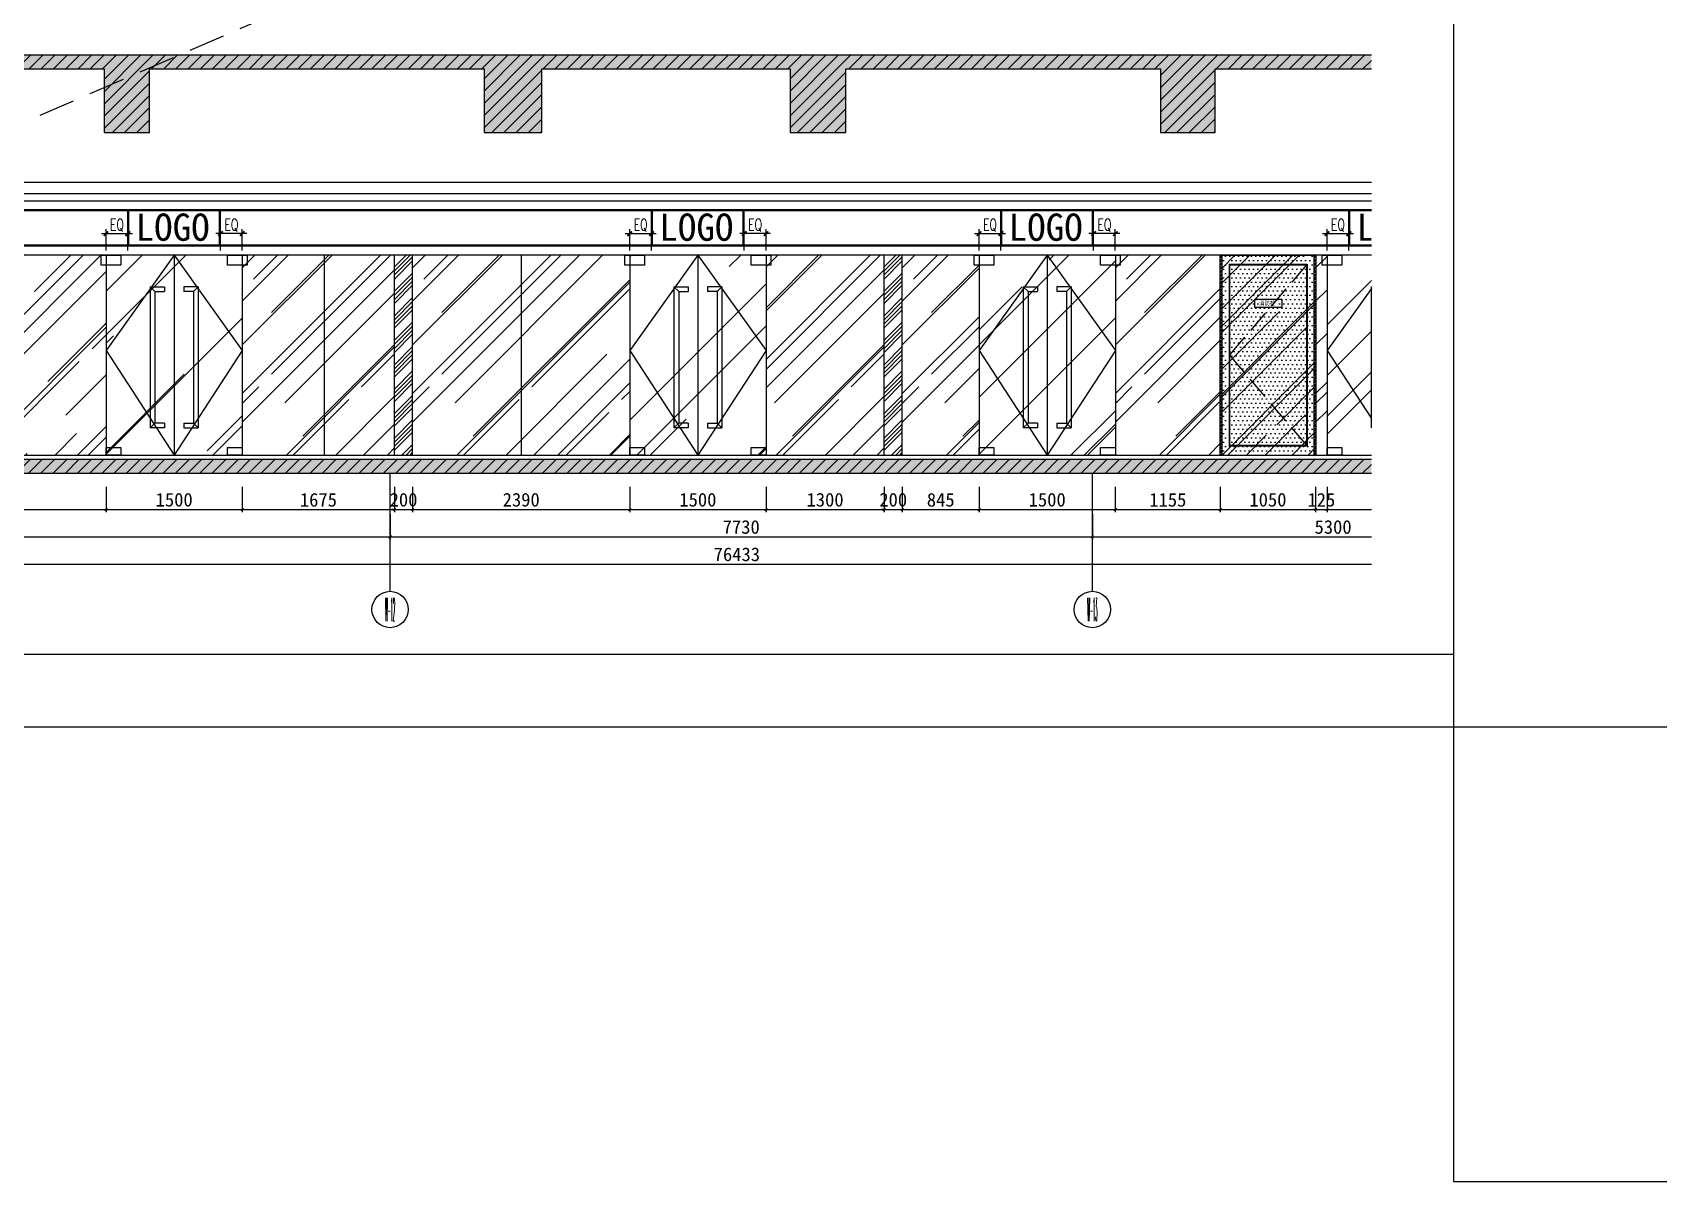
# Model space of a CAD drawing. Header units: millimetres. Extents: x 110215 to 630040, y -488650 to 141897.
# Drawn here: x 120119 to 138017, y -9761 to 2886 of the extents above; entities that cross this region are included whole.
import ezdxf
from ezdxf.enums import TextEntityAlignment as Align
from ezdxf.xclip import XClip

# ---------------------------------------------------------------- set-up
doc = ezdxf.new("R2010")
doc.units = ezdxf.units.MM
doc.header["$LTSCALE"] = 1000
doc.header["$XCLIPFRAME"] = 0
doc.linetypes.add('_DASH', pattern=[0.6, 0.4, -0.2])
doc.linetypes.add('DASH', pattern=[0.35, 0.25, -0.1])
doc.layers.get('Defpoints').update_dxf_attribs({"color": 2})
for name, color, linetype in [('0-118标注', 2, 'Continuous'), ('0-140b立面看线', 3, 'Continuous'), ('0-140c立面材料填充', 250, 'Continuous'), ('0-140d立面材料分隔', 146, 'Continuous'), ('0-140立面图剖切线', 4, 'Continuous'), ('1', 4, 'Continuous'), ('7', 7, 'Continuous'), ('D-地面', 8, 'Continuous'), ('E立-ELEV1', 6, 'Continuous')]:
    doc.layers.add(name, color=color, linetype=linetype)
doc.styles.add('_TCH_AXIS', font='COMPLEX', dxfattribs={"bigfont": 'GBCBIG'})
doc.styles.add('COMPLEX', font='COMPLEX')
doc.styles.add('LOGO', font='arial.ttf', dxfattribs={"width": 0.9})
doc.styles.add('TXT', font='txt.shx', dxfattribs={"width": 0.7})
doc.styles.add('繁黑体', font='simhei.ttf')
doc.styles.add('黑体', font='simhei.ttf')
doc.dimstyles.new('50', dxfattribs={"dimscale": 50, "dimtxt": 3, "dimasz": 0.6, "dimexe": 0.6, "dimexo": 0.6, "dimtad": 1, "dimdec": 0, "dimdsep": 46, "dimtxsty": '黑体', "dimblk1": 'ARCHTICK', "dimblk2": 'ARCHTICK', "dimsah": 1, "dimcen": 0, "dimdle": 1, "dimclrd": 251, "dimclre": 251, "dimclrt": 2, "dimadec": 0, "dimazin": 0, "dimtfac": 1, "dimtdec": 0, "dimtix": 1, "dimtmove": 2, "dimatfit": 3, "dimldrblk": 'DOT', "dimfxl": 0, "dimtolj": 1, "dimtzin": 0, "dimarcsym": 0})
doc.dimstyles.new('副本 1-50', dxfattribs={"dimscale": 50, "dimtxt": 2.5, "dimasz": 1, "dimexe": 1, "dimexo": 1, "dimgap": 0.6, "dimtad": 1, "dimdec": 0, "dimrnd": 5, "dimzin": 0, "dimdsep": 46, "dimtxsty": 'TXT', "dimblk": 'ARCHTICK', "dimcen": 4, "dimdle": 1, "dimclrd": 3, "dimclre": 3, "dimclrt": 3, "dimadec": 0, "dimazin": 0, "dimtfac": 1, "dimtdec": 0, "dimtix": 1, "dimtmove": 2, "dimatfit": 3, "dimldrblk": 'ARCHTICK', "dimfxl": 0, "dimtolj": 1, "dimtzin": 0, "dimarcsym": 0})
pattern_1 = [(45, (193322.05, 94099.16), (509.117, 1357.645), [9000, -1200, 3000, -600]), (45, (193674.2, 94875.6), (-988.535, 140.007), [1800, -198, 3600, -450]), (45, (193173.56, 94671.92), (1921.9162, 2490.43), [4800, -840, 2400, -600])]

# ---------------------------------------------------------------- blocks, each defined once
blk = doc.blocks.new('_ArchTick')
at = {"color": 0, "linetype": 'ByBlock', "const_width": 0.4}
blk.add_lwpolyline([(-0.5, -0.5), (0.5, 0.5)], dxfattribs=at)
blk = doc.blocks.new('*D130')
at = {"color": 3, "lineweight": -2, "transparency": 16777216}
for p, q in [((2433621, 314332), (2433281, 314332)), ((2433331, 314145), (2433331, 314382)), ((2433571, 314145), (2433571, 314382))]:
    blk.add_line(p, q, dxfattribs=at)
at = {"layer": 'Defpoints', "color": 0, "transparency": 16777216}
for p in [(2433331, 314332), (2433331, 314095), (2433571, 314095)]:
    blk.add_point(p, dxfattribs=at)
at = {"color": 3, "lineweight": -2, "transparency": 16777216, "xscale": 50, "yscale": 50, "zscale": 50, "rotation": 180}
blk.add_blockref('_ArchTick', (2433331, 314332), dxfattribs=at)
at = {"color": 3, "lineweight": -2, "transparency": 16777216, "xscale": 50, "yscale": 50, "zscale": 50}
blk.add_blockref('_ArchTick', (2433571, 314332), dxfattribs=at)
at = {"color": 3, "transparency": 16777216, "insert": (2433451, 314425), "char_height": 125, "attachment_point": 5, "style": 'TXT'}
blk.add_mtext('\\A1;EQ', dxfattribs=at)
blk = doc.blocks.new('*D131')
at = {"color": 3, "lineweight": -2, "transparency": 16777216}
for p, q in [((2432021, 314332), (2432361, 314332)), ((2432071, 314145), (2432071, 314382)), ((2432311, 314145), (2432311, 314382))]:
    blk.add_line(p, q, dxfattribs=at)
at = {"layer": 'Defpoints', "color": 0, "transparency": 16777216}
for p in [(2432311, 314332), (2432071, 314095), (2432311, 314095)]:
    blk.add_point(p, dxfattribs=at)
at = {"color": 3, "lineweight": -2, "transparency": 16777216, "xscale": 50, "yscale": 50, "zscale": 50, "rotation": 180}
blk.add_blockref('_ArchTick', (2432071, 314332), dxfattribs=at)
at = {"color": 3, "lineweight": -2, "transparency": 16777216, "xscale": 50, "yscale": 50, "zscale": 50}
blk.add_blockref('_ArchTick', (2432311, 314332), dxfattribs=at)
at = {"color": 3, "transparency": 16777216, "insert": (2432191, 314425), "char_height": 125, "attachment_point": 5, "style": 'TXT'}
blk.add_mtext('\\A1;EQ', dxfattribs=at)
blk = doc.blocks.new('xdsadeq')
h = blk.add_hatch()
h.set_pattern_fill('玻璃', color=8, scale=500, angle=45)
h.set_pattern_definition([(45, (394882.8, 130440.26), (424.26, 1131.37), [7500, -1000, 2500, -500]), (45, (395176.2, 131087.26), (-823.78, 116.67), [1500, -165, 3000, -375]), (45, (394759.04, 130917.56), (1601.597, 2075.36), [4000, -700, 2000, -500])])
h.paths.add_polyline_path([(395940, 130880), (395940, 133080), (394925, 133080), (394925, 130880)])
at = {"layer": 'D-地面'}
h = blk.add_hatch(dxfattribs=at)
h.set_pattern_fill('DOTS', color=8, scale=30, style=0)
h.set_pattern_definition([(0, (394902.783, 130440.26), (23.8125, 47.625), [0, -47.625])])
h.paths.add_polyline_path([(394983, 130880), (395883, 130880), (395863, 133080), (394983, 133080)], flags=17)
h.paths.add_polyline_path([(394988, 130880), (395878, 130880), (395878, 133080), (395005, 133080)], flags=16)
h.paths.add_polyline_path([(395940, 130880), (395940, 133080), (394925, 133080), (394925, 130880)])
at = {"layer": 'E立-ELEV1'}
h = blk.add_hatch(dxfattribs=at)
h.set_pattern_fill('ANSI32', color=8, scale=3, style=0)
h.set_pattern_definition([(45, (405758.36, 133037.486), (-20.205576, 20.205576), []), (45, (405771.83, 133037.486), (-20.205576, 20.205576), [])])
h.paths.add_polyline_path([(394905, 130880), (394925, 130880), (394925, 133080), (394905, 133080)])
h = blk.add_hatch(dxfattribs=at)
h.set_pattern_fill('ANSI32', color=8, scale=3, style=0)
h.set_pattern_definition([(45, (406793.36, 133037.486), (-20.205576, 20.205576), []), (45, (406806.83, 133037.486), (-20.205576, 20.205576), [])])
h.paths.add_polyline_path([(395940, 130880), (395960, 130880), (395960, 133080), (395940, 133080)])
at = {"color": 1}
for p, q in [((394905, 130880), (394905, 133080)), ((394905, 130880), (394905, 133080)), ((394905, 133080), (395960, 133080)), ((394925, 130880), (394925, 133080)), ((395940, 130880), (395940, 133080)), ((395960, 130880), (395960, 133080)), ((394905, 130880), (395960, 130880))]:
    blk.add_line(p, q, dxfattribs=at)
at = {"color": 8, "linetype": 'DASH'}
blk.add_lwpolyline([(395855, 132975), (395005, 131980), (395860, 130980)], dxfattribs=at)
at = {"layer": '7', "color": 3}
blk.add_lwpolyline([(395284, 132505), (395284, 132595), (395582, 132595), (395582, 132505)], close=True, dxfattribs=at)
at = {"layer": 'E立-ELEV1', "color": 8}
blk.add_line((395005, 132980), (395860, 132980), dxfattribs=at)
at = {"layer": 'E立-ELEV1', "color": 4}
blk.add_lwpolyline([(395860, 132980), (395860, 130980), (395005, 130980), (395005, 132980)], dxfattribs=at)
at = {"layer": 'E立-ELEV1', "color": 3}
blk.add_lwpolyline([(395855, 132975), (395855, 130985), (395010, 130985), (395010, 132975), (395855, 132975)], close=True, dxfattribs=at)
at = {"layer": '1', "color": 3, "style": 'LOGO', "width": 0.9}
blk.add_text('消防栓', height=48, dxfattribs=at).set_placement((395513, 132528, 274), align=Align.RIGHT)
blk = doc.blocks.new('*D1194')
at = {"color": 251, "lineweight": -2, "transparency": 16777216}
for p, q in [((184827, 7119), (184827, 6839)), ((187827, 7119), (187827, 6839)), ((184777, 6869), (187877, 6869))]:
    blk.add_line(p, q, dxfattribs=at)
at = {"layer": 'Defpoints', "color": 0, "transparency": 16777216}
for p in [(184827, 7269), (187827, 7269), (187827, 6869)]:
    blk.add_point(p, dxfattribs=at)
at = {"color": 251, "lineweight": -2, "transparency": 16777216, "xscale": 30, "yscale": 30, "zscale": 30, "rotation": 180}
blk.add_blockref('_ArchTick', (184827, 6869), dxfattribs=at)
at = {"color": 251, "lineweight": -2, "transparency": 16777216, "xscale": 30, "yscale": 30, "zscale": 30}
blk.add_blockref('_ArchTick', (187827, 6869), dxfattribs=at)
at = {"color": 2, "transparency": 16777216, "insert": (186327, 6976), "char_height": 150, "attachment_point": 5, "style": '黑体'}
blk.add_mtext('\\A1;3000', dxfattribs=at)
blk = doc.blocks.new('_DOT')
at = {"color": 0, "linetype": 'ByBlock'}
blk.add_line((-0.5, 0), (-1, 0), dxfattribs=at)
at = {"color": 0, "linetype": 'ByBlock', "const_width": 0.5}
blk.add_lwpolyline([(-0.25, 0, 1), (0.25, 0, 1)], format="xyb", close=True, dxfattribs=at)
blk = doc.blocks.new('*D1195')
at = {"color": 251, "lineweight": -2, "transparency": 16777216}
for p, q in [((187827, 7119), (187827, 6839)), ((189327, 7119), (189327, 6839)), ((187777, 6869), (189377, 6869))]:
    blk.add_line(p, q, dxfattribs=at)
at = {"layer": 'Defpoints', "color": 0, "transparency": 16777216}
for p in [(187827, 7269), (189327, 7269), (189327, 6869)]:
    blk.add_point(p, dxfattribs=at)
at = {"color": 251, "lineweight": -2, "transparency": 16777216, "xscale": 30, "yscale": 30, "zscale": 30, "rotation": 180}
blk.add_blockref('_ArchTick', (187827, 6869), dxfattribs=at)
at = {"color": 251, "lineweight": -2, "transparency": 16777216, "xscale": 30, "yscale": 30, "zscale": 30}
blk.add_blockref('_ArchTick', (189327, 6869), dxfattribs=at)
at = {"color": 2, "transparency": 16777216, "insert": (188577, 6976), "char_height": 150, "attachment_point": 5, "style": '黑体'}
blk.add_mtext('\\A1;1500', dxfattribs=at)
blk = doc.blocks.new('*D1196')
at = {"color": 251, "lineweight": -2, "transparency": 16777216}
for p, q in [((189327, 7119), (189327, 6839)), ((191002, 7119), (191002, 6839)), ((189277, 6869), (191052, 6869))]:
    blk.add_line(p, q, dxfattribs=at)
at = {"layer": 'Defpoints', "color": 0, "transparency": 16777216}
for p in [(189327, 7269), (191002, 7269), (191002, 6869)]:
    blk.add_point(p, dxfattribs=at)
at = {"color": 251, "lineweight": -2, "transparency": 16777216, "xscale": 30, "yscale": 30, "zscale": 30, "rotation": 180}
blk.add_blockref('_ArchTick', (189327, 6869), dxfattribs=at)
at = {"color": 251, "lineweight": -2, "transparency": 16777216, "xscale": 30, "yscale": 30, "zscale": 30}
blk.add_blockref('_ArchTick', (191002, 6869), dxfattribs=at)
at = {"color": 2, "transparency": 16777216, "insert": (190165, 6975), "char_height": 150, "attachment_point": 5, "style": '黑体'}
blk.add_mtext('\\A1;1675', dxfattribs=at)
blk = doc.blocks.new('*D1197')
at = {"color": 251, "lineweight": -2, "transparency": 16777216}
for p, q in [((191002, 7119), (191002, 6839)), ((191202, 7119), (191202, 6839)), ((191002, 6869), (190972, 6869)), ((191002, 6869), (191202, 6869)), ((191202, 6869), (191232, 6869))]:
    blk.add_line(p, q, dxfattribs=at)
at = {"layer": 'Defpoints', "color": 0, "transparency": 16777216}
for p in [(191002, 7269), (191202, 7269), (191202, 6869)]:
    blk.add_point(p, dxfattribs=at)
at = {"color": 251, "lineweight": -2, "transparency": 16777216, "xscale": 30, "yscale": 30, "zscale": 30}
blk.add_blockref('_ArchTick', (191002, 6869), dxfattribs=at)
at = {"color": 251, "lineweight": -2, "transparency": 16777216, "xscale": 30, "yscale": 30, "zscale": 30, "rotation": 180}
blk.add_blockref('_ArchTick', (191202, 6869), dxfattribs=at)
at = {"color": 2, "transparency": 16777216, "insert": (191102, 6976), "char_height": 150, "attachment_point": 5, "style": '黑体'}
blk.add_mtext('\\A1;200', dxfattribs=at)
blk = doc.blocks.new('*D1198')
at = {"color": 251, "lineweight": -2, "transparency": 16777216}
for p, q in [((191202, 7119), (191202, 6839)), ((193592, 7119), (193592, 6839)), ((191152, 6869), (193642, 6869))]:
    blk.add_line(p, q, dxfattribs=at)
at = {"layer": 'Defpoints', "color": 0, "transparency": 16777216}
for p in [(191202, 7269), (193592, 7269), (193592, 6869)]:
    blk.add_point(p, dxfattribs=at)
at = {"color": 251, "lineweight": -2, "transparency": 16777216, "xscale": 30, "yscale": 30, "zscale": 30, "rotation": 180}
blk.add_blockref('_ArchTick', (191202, 6869), dxfattribs=at)
at = {"color": 251, "lineweight": -2, "transparency": 16777216, "xscale": 30, "yscale": 30, "zscale": 30}
blk.add_blockref('_ArchTick', (193592, 6869), dxfattribs=at)
at = {"color": 2, "transparency": 16777216, "insert": (192397, 6976), "char_height": 150, "attachment_point": 5, "style": '黑体'}
blk.add_mtext('\\A1;2390', dxfattribs=at)
blk = doc.blocks.new('*D1199')
at = {"color": 251, "lineweight": -2, "transparency": 16777216}
for p, q in [((193592, 7119), (193592, 6839)), ((195092, 7119), (195092, 6839)), ((193542, 6869), (195142, 6869))]:
    blk.add_line(p, q, dxfattribs=at)
at = {"layer": 'Defpoints', "color": 0, "transparency": 16777216}
for p in [(193592, 7269), (195092, 7269), (195092, 6869)]:
    blk.add_point(p, dxfattribs=at)
at = {"color": 251, "lineweight": -2, "transparency": 16777216, "xscale": 30, "yscale": 30, "zscale": 30, "rotation": 180}
blk.add_blockref('_ArchTick', (193592, 6869), dxfattribs=at)
at = {"color": 251, "lineweight": -2, "transparency": 16777216, "xscale": 30, "yscale": 30, "zscale": 30}
blk.add_blockref('_ArchTick', (195092, 6869), dxfattribs=at)
at = {"color": 2, "transparency": 16777216, "insert": (194342, 6976), "char_height": 150, "attachment_point": 5, "style": '黑体'}
blk.add_mtext('\\A1;1500', dxfattribs=at)
blk = doc.blocks.new('*D1200')
at = {"color": 251, "lineweight": -2, "transparency": 16777216}
for p, q in [((195092, 7119), (195092, 6839)), ((196392, 7119), (196392, 6839)), ((195042, 6869), (196442, 6869))]:
    blk.add_line(p, q, dxfattribs=at)
at = {"layer": 'Defpoints', "color": 0, "transparency": 16777216}
for p in [(195092, 7269), (196392, 7269), (196392, 6869)]:
    blk.add_point(p, dxfattribs=at)
at = {"color": 251, "lineweight": -2, "transparency": 16777216, "xscale": 30, "yscale": 30, "zscale": 30, "rotation": 180}
blk.add_blockref('_ArchTick', (195092, 6869), dxfattribs=at)
at = {"color": 251, "lineweight": -2, "transparency": 16777216, "xscale": 30, "yscale": 30, "zscale": 30}
blk.add_blockref('_ArchTick', (196392, 6869), dxfattribs=at)
at = {"color": 2, "transparency": 16777216, "insert": (195742, 6976), "char_height": 150, "attachment_point": 5, "style": '黑体'}
blk.add_mtext('\\A1;1300', dxfattribs=at)
blk = doc.blocks.new('*D1201')
at = {"color": 251, "lineweight": -2, "transparency": 16777216}
for p, q in [((196392, 7119), (196392, 6839)), ((196592, 7119), (196592, 6839)), ((196392, 6869), (196362, 6869)), ((196392, 6869), (196592, 6869)), ((196592, 6869), (196622, 6869))]:
    blk.add_line(p, q, dxfattribs=at)
at = {"layer": 'Defpoints', "color": 0, "transparency": 16777216}
for p in [(196392, 7269), (196592, 7269), (196592, 6869)]:
    blk.add_point(p, dxfattribs=at)
at = {"color": 251, "lineweight": -2, "transparency": 16777216, "xscale": 30, "yscale": 30, "zscale": 30}
blk.add_blockref('_ArchTick', (196392, 6869), dxfattribs=at)
at = {"color": 251, "lineweight": -2, "transparency": 16777216, "xscale": 30, "yscale": 30, "zscale": 30, "rotation": 180}
blk.add_blockref('_ArchTick', (196592, 6869), dxfattribs=at)
at = {"color": 2, "transparency": 16777216, "insert": (196492, 6976), "char_height": 150, "attachment_point": 5, "style": '黑体'}
blk.add_mtext('\\A1;200', dxfattribs=at)
blk = doc.blocks.new('*D1202')
at = {"color": 251, "lineweight": -2, "transparency": 16777216}
for p, q in [((196592, 7119), (196592, 6839)), ((197437, 7119), (197437, 6839)), ((196542, 6869), (197487, 6869))]:
    blk.add_line(p, q, dxfattribs=at)
at = {"layer": 'Defpoints', "color": 0, "transparency": 16777216}
for p in [(196592, 7269), (197437, 7269), (197437, 6869)]:
    blk.add_point(p, dxfattribs=at)
at = {"color": 251, "lineweight": -2, "transparency": 16777216, "xscale": 30, "yscale": 30, "zscale": 30, "rotation": 180}
blk.add_blockref('_ArchTick', (196592, 6869), dxfattribs=at)
at = {"color": 251, "lineweight": -2, "transparency": 16777216, "xscale": 30, "yscale": 30, "zscale": 30}
blk.add_blockref('_ArchTick', (197437, 6869), dxfattribs=at)
at = {"color": 2, "transparency": 16777216, "insert": (197015, 6975), "char_height": 150, "attachment_point": 5, "style": '黑体'}
blk.add_mtext('\\A1;845', dxfattribs=at)
blk = doc.blocks.new('*D1203')
at = {"color": 251, "lineweight": -2, "transparency": 16777216}
for p, q in [((197437, 7119), (197437, 6839)), ((198937, 7119), (198937, 6839)), ((197387, 6869), (198987, 6869))]:
    blk.add_line(p, q, dxfattribs=at)
at = {"layer": 'Defpoints', "color": 0, "transparency": 16777216}
for p in [(197437, 7269), (198937, 7269), (198937, 6869)]:
    blk.add_point(p, dxfattribs=at)
at = {"color": 251, "lineweight": -2, "transparency": 16777216, "xscale": 30, "yscale": 30, "zscale": 30, "rotation": 180}
blk.add_blockref('_ArchTick', (197437, 6869), dxfattribs=at)
at = {"color": 251, "lineweight": -2, "transparency": 16777216, "xscale": 30, "yscale": 30, "zscale": 30}
blk.add_blockref('_ArchTick', (198937, 6869), dxfattribs=at)
at = {"color": 2, "transparency": 16777216, "insert": (198187, 6976), "char_height": 150, "attachment_point": 5, "style": '黑体'}
blk.add_mtext('\\A1;1500', dxfattribs=at)
blk = doc.blocks.new('*D1204')
at = {"color": 251, "lineweight": -2, "transparency": 16777216}
for p, q in [((198937, 7119), (198937, 6839)), ((200092, 7119), (200092, 6839)), ((198887, 6869), (200142, 6869))]:
    blk.add_line(p, q, dxfattribs=at)
at = {"layer": 'Defpoints', "color": 0, "transparency": 16777216}
for p in [(198937, 7269), (200092, 7269), (200092, 6869)]:
    blk.add_point(p, dxfattribs=at)
at = {"color": 251, "lineweight": -2, "transparency": 16777216, "xscale": 30, "yscale": 30, "zscale": 30, "rotation": 180}
blk.add_blockref('_ArchTick', (198937, 6869), dxfattribs=at)
at = {"color": 251, "lineweight": -2, "transparency": 16777216, "xscale": 30, "yscale": 30, "zscale": 30}
blk.add_blockref('_ArchTick', (200092, 6869), dxfattribs=at)
at = {"color": 2, "transparency": 16777216, "insert": (199515, 6975), "char_height": 150, "attachment_point": 5, "style": '黑体'}
blk.add_mtext('\\A1;1155', dxfattribs=at)
blk = doc.blocks.new('*D1205')
at = {"color": 251, "lineweight": -2, "transparency": 16777216}
for p, q in [((200092, 7119), (200092, 6839)), ((201142, 7119), (201142, 6839)), ((200042, 6869), (201192, 6869))]:
    blk.add_line(p, q, dxfattribs=at)
at = {"layer": 'Defpoints', "color": 0, "transparency": 16777216}
for p in [(200092, 7269), (201142, 7269), (201142, 6869)]:
    blk.add_point(p, dxfattribs=at)
at = {"color": 251, "lineweight": -2, "transparency": 16777216, "xscale": 30, "yscale": 30, "zscale": 30, "rotation": 180}
blk.add_blockref('_ArchTick', (200092, 6869), dxfattribs=at)
at = {"color": 251, "lineweight": -2, "transparency": 16777216, "xscale": 30, "yscale": 30, "zscale": 30}
blk.add_blockref('_ArchTick', (201142, 6869), dxfattribs=at)
at = {"color": 2, "transparency": 16777216, "insert": (200617, 6976), "char_height": 150, "attachment_point": 5, "style": '黑体'}
blk.add_mtext('\\A1;1050', dxfattribs=at)
blk = doc.blocks.new('*D1206')
at = {"color": 251, "lineweight": -2, "transparency": 16777216}
for p, q in [((201142, 7119), (201142, 6839)), ((201267, 7119), (201267, 6839)), ((201142, 6869), (201112, 6869)), ((201142, 6869), (201267, 6869)), ((201267, 6869), (201297, 6869))]:
    blk.add_line(p, q, dxfattribs=at)
at = {"layer": 'Defpoints', "color": 0, "transparency": 16777216}
for p in [(201142, 7269), (201267, 7269), (201267, 6869)]:
    blk.add_point(p, dxfattribs=at)
at = {"color": 251, "lineweight": -2, "transparency": 16777216, "xscale": 30, "yscale": 30, "zscale": 30}
blk.add_blockref('_ArchTick', (201142, 6869), dxfattribs=at)
at = {"color": 251, "lineweight": -2, "transparency": 16777216, "xscale": 30, "yscale": 30, "zscale": 30, "rotation": 180}
blk.add_blockref('_ArchTick', (201267, 6869), dxfattribs=at)
at = {"color": 2, "transparency": 16777216, "insert": (201205, 6975), "char_height": 150, "attachment_point": 5, "style": '黑体'}
blk.add_mtext('\\A1;125', dxfattribs=at)
blk = doc.blocks.new('*D1207')
at = {"color": 251, "lineweight": -2, "transparency": 16777216}
for p, q in [((201267, 7119), (201267, 6839)), ((202767, 7119), (202767, 6839)), ((201217, 6869), (202817, 6869))]:
    blk.add_line(p, q, dxfattribs=at)
at = {"layer": 'Defpoints', "color": 0, "transparency": 16777216}
for p in [(201267, 7269), (202767, 7269), (202767, 6869)]:
    blk.add_point(p, dxfattribs=at)
at = {"color": 251, "lineweight": -2, "transparency": 16777216, "xscale": 30, "yscale": 30, "zscale": 30, "rotation": 180}
blk.add_blockref('_ArchTick', (201267, 6869), dxfattribs=at)
at = {"color": 251, "lineweight": -2, "transparency": 16777216, "xscale": 30, "yscale": 30, "zscale": 30}
blk.add_blockref('_ArchTick', (202767, 6869), dxfattribs=at)
at = {"color": 2, "transparency": 16777216, "insert": (202017, 6976), "char_height": 150, "attachment_point": 5, "style": '黑体'}
blk.add_mtext('\\A1;1500', dxfattribs=at)
blk = doc.blocks.new('*D1235')
at = {"color": 251, "lineweight": -2, "transparency": 16777216}
for p, q in [((182354, 6819), (182354, 6539)), ((190954, 6819), (190954, 6539)), ((182304, 6569), (191004, 6569))]:
    blk.add_line(p, q, dxfattribs=at)
at = {"layer": 'Defpoints', "color": 0, "transparency": 16777216}
for p in [(182354, 6869), (190954, 6869), (190954, 6569)]:
    blk.add_point(p, dxfattribs=at)
at = {"color": 251, "lineweight": -2, "transparency": 16777216, "xscale": 30, "yscale": 30, "zscale": 30, "rotation": 180}
blk.add_blockref('_ArchTick', (182354, 6569), dxfattribs=at)
at = {"color": 251, "lineweight": -2, "transparency": 16777216, "xscale": 30, "yscale": 30, "zscale": 30}
blk.add_blockref('_ArchTick', (190954, 6569), dxfattribs=at)
at = {"color": 2, "transparency": 16777216, "insert": (186654, 6676), "char_height": 150, "attachment_point": 5, "style": '黑体'}
blk.add_mtext('\\A1;8600', dxfattribs=at)
blk = doc.blocks.new('*D1236')
at = {"color": 251, "lineweight": -2, "transparency": 16777216}
for p, q in [((190954, 6819), (190954, 6539)), ((198684, 6819), (198684, 6539)), ((190904, 6569), (198734, 6569))]:
    blk.add_line(p, q, dxfattribs=at)
at = {"layer": 'Defpoints', "color": 0, "transparency": 16777216}
for p in [(190954, 6869), (198684, 6869), (198684, 6569)]:
    blk.add_point(p, dxfattribs=at)
at = {"color": 251, "lineweight": -2, "transparency": 16777216, "xscale": 30, "yscale": 30, "zscale": 30, "rotation": 180}
blk.add_blockref('_ArchTick', (190954, 6569), dxfattribs=at)
at = {"color": 251, "lineweight": -2, "transparency": 16777216, "xscale": 30, "yscale": 30, "zscale": 30}
blk.add_blockref('_ArchTick', (198684, 6569), dxfattribs=at)
at = {"color": 2, "transparency": 16777216, "insert": (194819, 6676), "char_height": 150, "attachment_point": 5, "style": '黑体'}
blk.add_mtext('\\A1;7730', dxfattribs=at)
blk = doc.blocks.new('*D1237')
at = {"color": 251, "lineweight": -2, "transparency": 16777216}
for p, q in [((198684, 6819), (198684, 6539)), ((203984, 6819), (203984, 6539)), ((198634, 6569), (204034, 6569))]:
    blk.add_line(p, q, dxfattribs=at)
at = {"layer": 'Defpoints', "color": 0, "transparency": 16777216}
for p in [(198684, 6869), (203984, 6869), (203984, 6569)]:
    blk.add_point(p, dxfattribs=at)
at = {"color": 251, "lineweight": -2, "transparency": 16777216, "xscale": 30, "yscale": 30, "zscale": 30, "rotation": 180}
blk.add_blockref('_ArchTick', (198684, 6569), dxfattribs=at)
at = {"color": 251, "lineweight": -2, "transparency": 16777216, "xscale": 30, "yscale": 30, "zscale": 30}
blk.add_blockref('_ArchTick', (203984, 6569), dxfattribs=at)
at = {"color": 2, "transparency": 16777216, "insert": (201334, 6676), "char_height": 150, "attachment_point": 5, "style": '黑体'}
blk.add_mtext('\\A1;5300', dxfattribs=at)
blk = doc.blocks.new('*D1248')
at = {"color": 251, "lineweight": -2, "transparency": 16777216}
for p, q in [((156554, 6519), (156554, 6239)), ((232987, 6519), (232987, 6239)), ((156504, 6269), (233037, 6269))]:
    blk.add_line(p, q, dxfattribs=at)
at = {"layer": 'Defpoints', "color": 0, "transparency": 16777216}
for p in [(156554, 6569), (232987, 6569), (232987, 6269)]:
    blk.add_point(p, dxfattribs=at)
at = {"color": 251, "lineweight": -2, "transparency": 16777216, "xscale": 30, "yscale": 30, "zscale": 30, "rotation": 180}
blk.add_blockref('_ArchTick', (156554, 6269), dxfattribs=at)
at = {"color": 251, "lineweight": -2, "transparency": 16777216, "xscale": 30, "yscale": 30, "zscale": 30}
blk.add_blockref('_ArchTick', (232987, 6269), dxfattribs=at)
at = {"color": 2, "transparency": 16777216, "insert": (194771, 6375), "char_height": 150, "attachment_point": 5, "style": '黑体'}
blk.add_mtext('\\A1;76433', dxfattribs=at)
blk = doc.blocks.new('_AXISO')
blk.add_circle((0, 0), 0.5)
at = {"style": 'COMPLEX', "width": 1.041667}
blk.add_attdef('A', text='', height=0.56, dxfattribs=at).set_placement((-0.25, -0.28), (0.25, -0.28), align=Align.FIT)
blk = doc.blocks.new('kjlkj')
at = {"layer": '0-140c立面材料填充'}
h = blk.add_hatch(dxfattribs=at)
h.set_pattern_fill('AR-RROOF', color=256, scale=50, angle=45, style=0)
h.set_pattern_definition([(45, (2419215.6, 311894.9), (1077.63, 2873.68), [19050, -2540, 6350, -1270]), (45, (2419961, 313538.3), (-2092.4, 296.35), [3810, -419.1, 7620, -952.5]), (45, (2418901.25, 313107.2), (4068.056, 5271.41), [10160, -1778, 5080, -1270])])
h.paths.add_polyline_path([(2433571.1, 314094.9), (2432071.1, 314094.9), (2432071.1, 311894.9), (2433571.1, 311894.9)])
at = {"color": 8}
for p, q in [((2432311.1, 314194.9), (2432311.1, 314594.9)), ((2432321.1, 314194.9), (2432321.1, 314594.9)), ((2433321.1, 314194.9), (2433321.1, 314594.9)), ((2433331.1, 314194.9), (2433331.1, 314594.9))]:
    blk.add_line(p, q, dxfattribs=at)
for points in [[(2432821.1, 314094.9), (2432071.1, 313044.9), (2432821.1, 311894.9)], [(2432821.1, 314094.9), (2433571.1, 313044.9), (2432821.1, 311894.9)]]:
    blk.add_lwpolyline(points, dxfattribs=at)
at = {"layer": '0-140d立面材料分隔'}
for p, q in [((2432071.1, 314094.9), (2432071.1, 311894.9)), ((2432821.1, 314094.9), (2432821.1, 311894.9)), ((2433571.1, 314094.9), (2433571.1, 311894.9))]:
    blk.add_line(p, q, dxfattribs=at)
at = {"layer": '0-140d立面材料分隔', "color": 1}
for p, q in [((2432609.7, 313694.9, -219.5), (2432556.9, 313744.9, -219.5)), ((2432556.9, 313744.9, -219.5), (2432556.9, 312194.9)), ((2432556.9, 313744.9, -219.5), (2432715.4, 313744.9, -219.5)), ((2432609.7, 313694.9, -219.5), (2432609.7, 312244.9)), ((2432609.7, 313694.9, -219.5), (2432715.4, 313694.9, -219.5)), ((2432715.4, 313744.9, -219.5), (2432715.4, 313694.9, -219.5)), ((2432926.8, 313744.9, -219.5), (2432926.8, 313694.9, -219.5)), ((2433085.4, 313744.9, -219.5), (2432926.8, 313744.9, -219.5)), ((2433032.5, 313694.9, -219.5), (2432926.8, 313694.9, -219.5)), ((2433032.5, 313694.9, -219.5), (2433085.4, 313744.9, -219.5)), ((2433032.5, 313694.9, -219.5), (2433032.5, 312244.9)), ((2433085.4, 313744.9, -219.5), (2433085.4, 312194.9)), ((2432609.7, 312244.9), (2432556.9, 312194.9)), ((2432715.4, 312194.9), (2432556.9, 312194.9)), ((2432715.4, 312244.9), (2432609.7, 312244.9)), ((2432715.4, 312244.9), (2432715.4, 312194.9)), ((2432926.8, 312244.9), (2433032.5, 312244.9)), ((2432926.8, 312244.9), (2432926.8, 312194.9)), ((2432926.8, 312194.9), (2433085.4, 312194.9)), ((2433032.5, 312244.9), (2433085.4, 312194.9))]:
    blk.add_line(p, q, dxfattribs=at)
for points in [[(2432018.3, 314094.9), (2432233.1, 314094.9), (2432233.1, 313984.9), (2432018.3, 313984.9)], [(2433409.2, 314094.9), (2433624, 314094.9), (2433624, 313984.9), (2433409.2, 313984.9)], [(2432071.1, 311978.2), (2432233.1, 311978.2), (2432233.1, 311894.9), (2432071.1, 311894.9)], [(2433409.2, 311978.2), (2433571.1, 311978.2), (2433571.1, 311894.9), (2433409.2, 311894.9)]]:
    blk.add_lwpolyline(points, close=True, dxfattribs=at)
at = {"color": 1, "style": '繁黑体'}
blk.add_text('LOGO', height=300, dxfattribs=at).set_placement((2432396, 314253.3, -219.5))
at = {"color": 8}
dim = blk.add_linear_dim(base=(2432311.1, 314332.1), p1=(2432071.1, 314094.9), p2=(2432311.1, 314094.9), text='EQ', dimstyle='副本 1-50', dxfattribs=at)
dim.commit()
dim.dimension.update_dxf_attribs({"geometry": '*D131', "text_midpoint": (2432191.1, 314424.6)})
dim = blk.add_linear_dim(base=(2433331.1, 314332.1), p1=(2433571.1, 314094.9), p2=(2433331.1, 314094.9), angle=180, text='EQ', dimstyle='副本 1-50', dxfattribs=at)
dim.commit()
dim.dimension.update_dxf_attribs({"geometry": '*D130', "text_midpoint": (2433451.1, 314424.6)})
blk = doc.blocks.new('sdfcsfsdfs')
h = blk.add_hatch()
h.set_pattern_fill('ANSI31', color=250, scale=30)
h.paths.add_polyline_path([(156354.2, 11868.7), (156354.2, 11718.7), (156554.2, 11718.7), (157551.1, 11718.7), (157551.1, 11018.7), (158013.6, 11018.7), (158013.6, 11145.5), (158013.6, 11718.7), (167984.6, 11718.7), (167984.6, 11018.7), (168441.9, 11018.7), (168441.9, 11718.7), (172853.9, 11718.7), (172853.9, 11018.7), (173453.9, 11018.7), (173453.9, 11718.7), (177303.9, 11718.7), (177303.9, 11018.7), (177903.9, 11018.7), (177903.9, 11718.7), (180555.6, 11718.7), (180555.6, 11018.7), (181155.6, 11018.7), (181155.6, 11718.7), (182255.3, 11718.7), (182255.3, 11018.7), (182755.3, 11018.7), (182755.3, 11718.7), (184345.9, 11718.7), (184345.9, 11018.7), (184845.9, 11018.7), (184845.9, 11718.7), (187805.6, 11718.7), (187805.6, 11018.7), (188305.6, 11018.7), (188305.6, 11718.7), (191989.2, 11718.7), (191989.2, 11018.7), (192624.6, 11018.7), (192624.6, 11718.7), (195356.1, 11718.7), (195356.1, 11018.7), (195969.8, 11018.7), (195969.8, 11718.7), (199435.1, 11718.7), (199435.1, 11018.7), (200035.1, 11018.7), (200035.1, 11718.7), (203883.4, 11718.7), (203883.4, 11018.7), (204483.4, 11018.7), (204483.4, 11718.7), (207985.2, 11718.7), (207985.2, 11018.7), (208585.2, 11018.7), (208585.2, 11718.7), (210541.5, 11718.7), (210541.5, 11018.7), (211138.6, 11018.7), (211138.6, 11718.7), (213935.2, 11718.7), (213935.2, 11018.7), (214535.2, 11018.7), (214535.2, 11718.7), (217337.1, 11718.7), (217337.1, 11018.7), (217835.1, 11018.7), (217835.1, 11718.7), (220184.8, 11718.7), (220184.8, 11018.7), (220784.8, 11018.7), (220784.8, 11718.7), (224165.6, 11718.7), (224165.6, 11018.7), (224765.5, 11018.7), (224765.5, 11718.7), (226905.6, 11718.7), (226905.6, 11018.7), (227405.6, 11018.7), (227405.6, 11718.7), (229705.6, 11718.7), (229705.6, 11018.7), (230205.6, 11018.7), (230205.6, 11718.7), (231983.4, 11718.7), (231983.4, 11018.7), (232583.4, 11018.7), (232583.4, 11718.7), (232987.1, 11718.7), (232987.1, 11868.7)])
h.paths.add_polyline_path([(232987.1, 7418.7), (156354.2, 7418.7), (156354.2, 7268.7), (232987.1, 7268.7)])
h = blk.add_hatch()
h.set_pattern_fill('ANSI34', color=250, scale=10)
h.set_pattern_definition([(45, (-34077, 0), (-134.70384, 134.70384), []), (45, (-34032.1, 0), (-134.70384, 134.70384), []), (45, (-33987.2, 0), (-134.70384, 134.70384), []), (45, (-33942.3, 0), (-134.70384, 134.70384), [])])
h.paths.add_polyline_path([(191202.1, 9668.7), (191002.1, 9668.7), (191002.1, 7468.7), (191202.1, 7468.7)])
h = blk.add_hatch()
h.set_pattern_fill('ANSI34', color=250, scale=10)
h.set_pattern_definition([(45, (-28687, 0), (-134.70384, 134.70384), []), (45, (-28642.1, 0), (-134.70384, 134.70384), []), (45, (-28597.2, 0), (-134.70384, 134.70384), []), (45, (-28552.3, 0), (-134.70384, 134.70384), [])])
h.paths.add_polyline_path([(196592.1, 9668.7), (196392.1, 9668.7), (196392.1, 7468.7), (196592.1, 7468.7)])
at = {"layer": '0-140c立面材料填充'}
h = blk.add_hatch(dxfattribs=at)
h.set_pattern_fill('AR-CONC', color=256)
h.paths.add_polyline_path([(232987.1, 7418.7), (156354.2, 7418.7), (156354.2, 7268.7), (232987.1, 7268.7)])
h.paths.add_polyline_path([(156354.2, 11868.7), (156354.2, 11718.7), (156554.2, 11718.7), (157551.1, 11718.7), (157551.1, 11018.7), (158013.6, 11018.7), (158013.6, 11145.5), (158013.6, 11718.7), (167984.6, 11718.7), (167984.6, 11018.7), (168441.9, 11018.7), (168441.9, 11718.7), (172853.9, 11718.7), (172853.9, 11018.7), (173453.9, 11018.7), (173453.9, 11718.7), (177303.9, 11718.7), (177303.9, 11018.7), (177903.9, 11018.7), (177903.9, 11718.7), (180555.6, 11718.7), (180555.6, 11018.7), (181155.6, 11018.7), (181155.6, 11718.7), (182255.3, 11718.7), (182255.3, 11018.7), (182755.3, 11018.7), (182755.3, 11718.7), (184345.9, 11718.7), (184345.9, 11018.7), (184845.9, 11018.7), (184845.9, 11718.7), (187805.6, 11718.7), (187805.6, 11018.7), (188305.6, 11018.7), (188305.6, 11718.7), (191989.2, 11718.7), (191989.2, 11018.7), (192624.6, 11018.7), (192624.6, 11718.7), (195356.1, 11718.7), (195356.1, 11018.7), (195969.8, 11018.7), (195969.8, 11718.7), (199435.1, 11718.7), (199435.1, 11018.7), (200035.1, 11018.7), (200035.1, 11718.7), (203883.4, 11718.7), (203883.4, 11018.7), (204483.4, 11018.7), (204483.4, 11718.7), (207985.2, 11718.7), (207985.2, 11018.7), (208585.2, 11018.7), (208585.2, 11718.7), (210541.5, 11718.7), (210541.5, 11018.7), (211138.6, 11018.7), (211138.6, 11718.7), (213935.2, 11718.7), (213935.2, 11018.7), (214535.2, 11018.7), (214535.2, 11718.7), (217337.1, 11718.7), (217337.1, 11018.7), (217835.1, 11018.7), (217835.1, 11718.7), (220184.8, 11718.7), (220184.8, 11018.7), (220784.8, 11018.7), (220784.8, 11718.7), (224165.6, 11718.7), (224165.6, 11018.7), (224765.5, 11018.7), (224765.5, 11718.7), (226905.6, 11718.7), (226905.6, 11018.7), (227405.6, 11018.7), (227405.6, 11718.7), (229705.6, 11718.7), (229705.6, 11018.7), (230205.6, 11018.7), (230205.6, 11718.7), (231983.4, 11718.7), (231983.4, 11018.7), (232583.4, 11018.7), (232583.4, 11718.7), (232987.1, 11718.7), (232987.1, 11868.7)])
h = blk.add_hatch(dxfattribs=at)
h.set_pattern_fill('AR-RROOF', color=256, scale=600, angle=45)
h.set_pattern_definition(pattern_1)
h.paths.add_polyline_path([(187827.1, 7468.7), (187827.1, 9668.7), (184880, 9668.7), (184880, 9558.7), (184827.1, 9558.7), (184827.1, 7468.7)])
h = blk.add_hatch(dxfattribs=at)
h.set_pattern_fill('AR-RROOF', color=256, scale=600, angle=45)
h.set_pattern_definition(pattern_1)
h.paths.add_polyline_path([(191002.1, 7468.7), (191002.1, 9668.7), (189327.1, 9668.7), (189327.1, 7468.7)])
h = blk.add_hatch(dxfattribs=at)
h.set_pattern_fill('AR-RROOF', color=256, scale=600, angle=45)
h.set_pattern_definition([(45, (195197.05, 94099.17), (509.117, 1357.645), [9000, -1200, 3000, -600]), (45, (195549.2, 94875.6), (-988.535, 140.007), [1800, -198, 3600, -450]), (45, (195048.56, 94671.92), (1921.9162, 2490.43), [4800, -840, 2400, -600])])
h.paths.add_polyline_path([(193592.1, 7468.7), (193592.1, 9668.7), (191202.1, 9668.7), (191202.1, 7468.7)])
h = blk.add_hatch(dxfattribs=at)
h.set_pattern_fill('AR-RROOF', color=256, scale=600, angle=45)
h.set_pattern_definition([(45, (198712.05, 94099.16), (509.117, 1357.645), [9000, -1200, 3000, -600]), (45, (199064.2, 94875.6), (-988.535, 140.007), [1800, -198, 3600, -450]), (45, (198563.56, 94671.92), (1921.9162, 2490.43), [4800, -840, 2400, -600])])
h.paths.add_polyline_path([(196392.1, 7468.7), (196392.1, 9668.7), (195092.1, 9668.7), (195092.1, 7468.7)])
h = blk.add_hatch(dxfattribs=at)
h.set_pattern_fill('AR-RROOF', color=256, scale=600, angle=45)
h.set_pattern_definition([(45, (200587.05, 94099.17), (509.117, 1357.645), [9000, -1200, 3000, -600]), (45, (200939.2, 94875.6), (-988.535, 140.007), [1800, -198, 3600, -450]), (45, (200438.56, 94671.92), (1921.9162, 2490.43), [4800, -840, 2400, -600])])
h.paths.add_polyline_path([(197437.1, 7468.7), (197437.1, 9668.7), (196592.1, 9668.7), (196592.1, 7468.7)])
h = blk.add_hatch(dxfattribs=at)
h.set_pattern_fill('AR-RROOF', color=256, scale=600, angle=45)
h.set_pattern_definition([(45, (202932.05, 94099.17), (509.117, 1357.645), [9000, -1200, 3000, -600]), (45, (203284.2, 94875.6), (-988.535, 140.007), [1800, -198, 3600, -450]), (45, (202783.56, 94671.92), (1921.9162, 2490.43), [4800, -840, 2400, -600])])
h.paths.add_polyline_path([(200092.1, 7468.7), (200092.1, 9668.7), (198937.1, 9668.7), (198937.1, 7468.7)])
h = blk.add_hatch(dxfattribs=at)
h.set_pattern_fill('AR-RROOF', color=256, scale=600, angle=45)
h.set_pattern_definition([(45, (205137.05, 94099.16), (509.117, 1357.645), [9000, -1200, 3000, -600]), (45, (205489.2, 94875.6), (-988.535, 140.007), [1800, -198, 3600, -450]), (45, (204988.56, 94671.92), (1921.9162, 2490.43), [4800, -840, 2400, -600])])
h.paths.add_polyline_path([(201267.1, 7468.7), (201267.1, 9668.7), (201142.1, 9668.7), (201142.1, 7468.7)])
at = {"color": 251}
for p, q in [((190227.1, 9668.7), (190227.1, 7468.7)), ((192402.1, 7468.7), (192402.1, 9668.7))]:
    blk.add_line(p, q, dxfattribs=at)
for points in [[(184845.9, 11718.7), (187805.6, 11718.7), (187805.6, 11018.7), (188305.6, 11018.7), (188305.6, 11718.7), (191989.2, 11718.7), (191989.2, 11018.7), (192624.6, 11018.7), (192624.6, 11718.7), (195356.1, 11718.7), (195356.1, 11018.7), (195969.8, 11018.7), (195969.8, 11718.7), (199435.1, 11718.7), (199435.1, 11018.7), (200035.1, 11018.7), (200035.1, 11718.7), (203883.4, 11718.7), (203883.4, 11018.7), (204483.4, 11018.7), (204483.4, 11718.7), (207985.2, 11718.7), (207985.2, 11018.7), (208585.2, 11018.7), (208585.2, 11718.7), (210541.5, 11718.7), (210541.5, 11018.7), (211138.6, 11018.7), (211138.6, 11718.7), (213935.2, 11718.7), (213935.2, 11018.7), (214535.2, 11018.7), (214535.2, 11718.7), (217337.1, 11718.7), (217337.1, 11018.7), (217835.1, 11018.7), (217835.1, 11718.7), (220184.8, 11718.7)], [(232987.1, 11868.7), (156354.2, 11868.7)]]:
    blk.add_lwpolyline(points)
blk.add_lwpolyline([(232987.1, 7418.7), (156354.2, 7418.7), (156354.2, 7268.7), (232987.1, 7268.7)], close=True)
at = {"layer": '0-118标注'}
for p, q in [((190954.2, 5968.7, 13.8), (190954.2, 7268.7)), ((198684.2, 5968.7, 13.8), (198684.2, 7268.7))]:
    blk.add_line(p, q, dxfattribs=at)
at = {"layer": '0-140b立面看线'}
for p, q in [((157354.2, 10348.7), (232987.1, 10348.7)), ((157354.2, 10268.7), (232987.1, 10268.7))]:
    blk.add_line(p, q, dxfattribs=at)
at = {"layer": '0-140d立面材料分隔'}
for p, q in [((229187.1, 10168.7), (175777.1, 10168.7)), ((229187.1, 10158.7), (175777.1, 10158.7)), ((229187.1, 9778.7), (175777.1, 9778.7)), ((229187.1, 9768.7), (175777.1, 9768.7)), ((229187.1, 9668.7), (175777.1, 9668.7)), ((191002.1, 7468.7), (191002.1, 9668.7)), ((191202.1, 7468.7), (191202.1, 9668.7)), ((196392.1, 7468.7), (196392.1, 9668.7)), ((196592.1, 7468.7), (196592.1, 9668.7))]:
    blk.add_line(p, q, dxfattribs=at)
at = {"layer": '0-140立面图剖切线'}
blk.add_line((156554.2, 7468.7), (232987.1, 7468.7), dxfattribs=at)
blk.add_lwpolyline([(232987.1, 10468.7), (157354.2, 10468.7), (157254.2, 10468.7), (157254.2, 10298.7), (157314.2, 10298.7), (157314.2, 10348.7), (157354.2, 10348.7), (157354.2, 10268.7), (157234.2, 10268.7), (157234.2, 10278.7), (157224.2, 10278.7), (157224.2, 10268.7), (156554.2, 10268.7)], dxfattribs=at)
at = {"color": 8}
for p in [(-2244244, -304426.2), (-2238479, -304426.2), (-2234634, -304426.2), (-2230804, -304426.2)]:
    blk.add_blockref('kjlkj', p, dxfattribs=at)
at = {"color": 5}
blk.add_blockref('xdsadeq', (-194813.1, -123411.6), dxfattribs=at)
at = {"layer": '0-118标注'}
ref = blk.add_blockref('_AXISO', (190954.2, 5768.7, 13.8), dxfattribs=dict(at, xscale=400, yscale=400, zscale=400))
ref.add_attrib('A', 'W-12', dxfattribs={"layer": '0', "height": 257.36, "style": '_TCH_AXIS', "width": 0.113924}).set_placement((190899.1, 5640, 13.8), (191009.4, 5640, 13.8), align=Align.FIT)
ref = blk.add_blockref('_AXISO', (198684.2, 5768.7, 13.8), dxfattribs=dict(at, xscale=400, yscale=400, zscale=400))
ref.add_attrib('A', 'W-13', dxfattribs={"layer": '0', "height": 257.36, "style": '_TCH_AXIS', "width": 0.113924}).set_placement((198629, 5640, 13.8), (198739.3, 5640, 13.8), align=Align.FIT)
for base, p1, p2, picture, middle in [((187827.1, 6868.7), (184827.1, 7268.7), (187827.1, 7268.7), '*D1194', (186327.1, 6975.8)), ((189327.1, 6868.7), (187827.1, 7268.7), (189327.1, 7268.7), '*D1195', (188577.1, 6975.8)), ((191002.1, 6868.7), (189327.1, 7268.7), (191002.1, 7268.7), '*D1196', (190164.6, 6974.9)), ((191202.1, 6868.7), (191002.1, 7268.7), (191202.1, 7268.7), '*D1197', (191102.1, 6975.8)), ((193592.1, 6868.7), (191202.1, 7268.7), (193592.1, 7268.7), '*D1198', (192397.1, 6975.8)), ((195092.1, 6868.7), (193592.1, 7268.7), (195092.1, 7268.7), '*D1199', (194342.1, 6975.8)), ((196392.1, 6868.7), (195092.1, 7268.7), (196392.1, 7268.7), '*D1200', (195742.1, 6975.8)), ((196592.1, 6868.7), (196392.1, 7268.7), (196592.1, 7268.7), '*D1201', (196492.1, 6975.8)), ((197437.1, 6868.7), (196592.1, 7268.7), (197437.1, 7268.7), '*D1202', (197014.6, 6974.9)), ((198937.1, 6868.7), (197437.1, 7268.7), (198937.1, 7268.7), '*D1203', (198187.1, 6975.8)), ((200092.1, 6868.7), (198937.1, 7268.7), (200092.1, 7268.7), '*D1204', (199514.6, 6974.9)), ((201142.1, 6868.7), (200092.1, 7268.7), (201142.1, 7268.7), '*D1205', (200617.1, 6975.8)), ((201267.1, 6868.7), (201142.1, 7268.7), (201267.1, 7268.7), '*D1206', (201204.6, 6974.9)), ((202767.1, 6868.7), (201267.1, 7268.7), (202767.1, 7268.7), '*D1207', (202017.1, 6975.8)), ((190954.2, 6568.7), (182354.2, 6868.7), (190954.2, 6868.7), '*D1235', (186654.2, 6675.8)), ((198684.2, 6568.7), (190954.2, 6868.7), (198684.2, 6868.7), '*D1236', (194819.2, 6675.8)), ((203984.2, 6568.7), (198684.2, 6868.7), (203984.2, 6868.7), '*D1237', (201334.2, 6675.8)), ((232987.1, 6268.7), (156554.2, 6568.7), (232987.1, 6568.7), '*D1248', (194770.7, 6374.9))]:
    dim = blk.add_linear_dim(base=base, p1=p1, p2=p2, dimstyle='50', override={"dimfxl": 5, "dimarcsym": 1})
    dim.commit()
    dim.dimension.update_dxf_attribs({"geometry": picture, "text_midpoint": middle})

msp = doc.modelspace()

# ---------------------------------------------------------------- linework, layer by layer
at = {"color": 251, "linetype": '_DASH'}
msp.add_line((134332.5, 8090.4), (111110.1, -1965.2), dxfattribs=at)
msp.add_line((135760.7, -3961.1), (110215.3, -3961.1))
for points in [[(110215.3, 15350.1), (135760.7, 15350.1), (135760.7, -4761.1), (110215.3, -4761.1)], [(140760.7, -4761.1), (135760.7, -4761.1), (135760.7, -9761.1), (140760.7, -9761.1)]]:
    msp.add_lwpolyline(points, close=True)

# ---------------------------------------------------------------- block references
ref = msp.add_blockref('sdfcsfsdfs', (-66898.7, -9233.8))
XClip(ref).set_block_clipping_path([(178015.0692108534, 5272.7447363527), (201755.3563001612, 14528.3161649242)])
ref = msp.add_blockref('sdfcsfsdfs', (-80572, -9233.8))
XClip(ref).set_block_clipping_path([(223136.2102642226, 5272.7447363527), (234295.0498132682, 14528.3161649242)])

doc.saveas('drawing.dxf')
